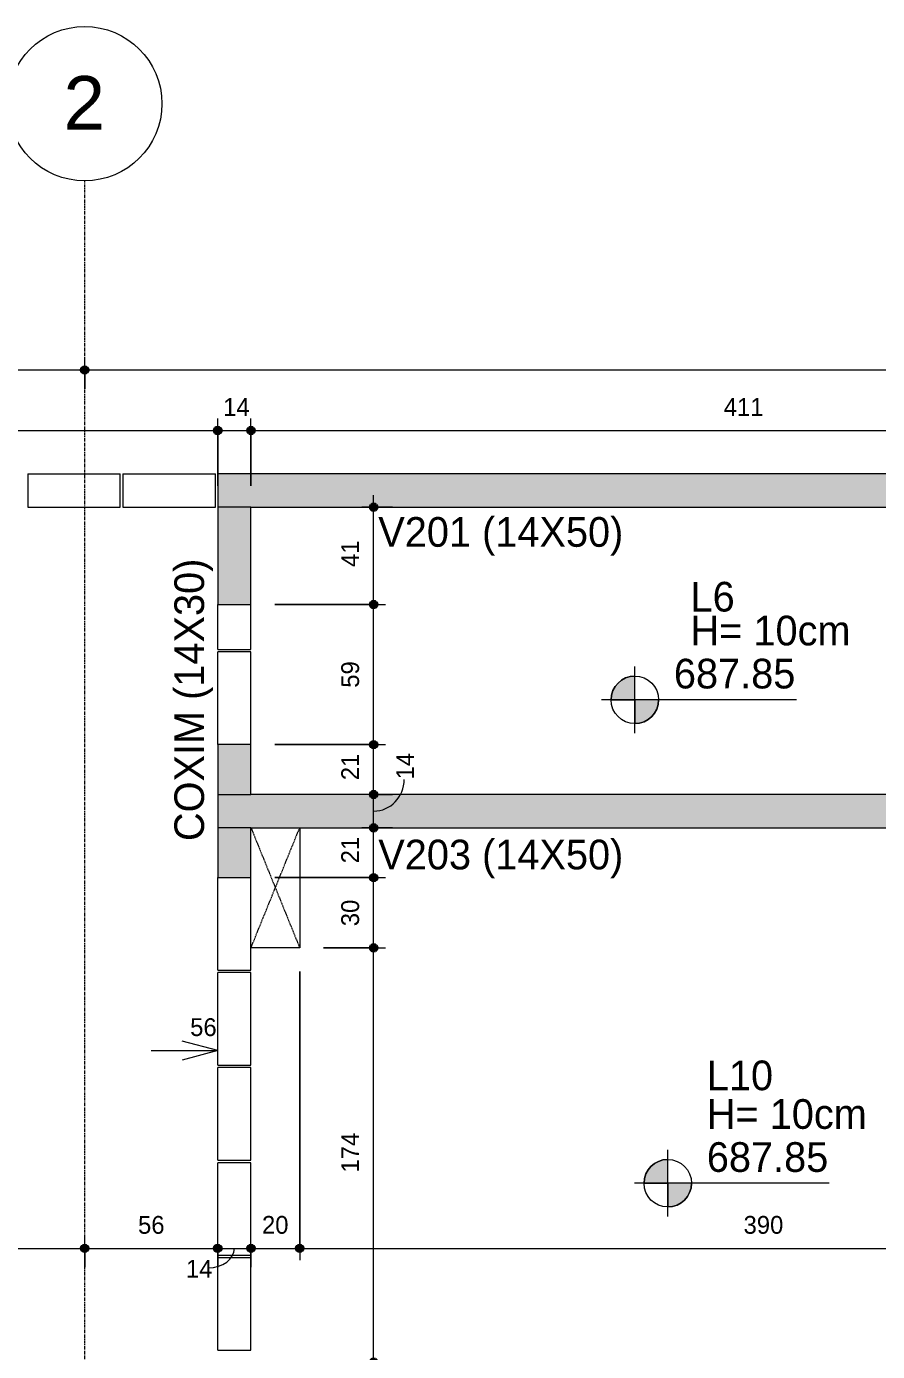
# Model space of a CAD drawing. Header units: centimetres. Extents: x 170 to 15941, y -2277 to 8860.
# Drawn here: x 7480 to 7838, y 435 to 993 of the extents above; entities that cross this region are included whole.
import ezdxf

# ---------------------------------------------------------------- set-up
doc = ezdxf.new("R2010")
doc.units = ezdxf.units.CM
doc.linetypes.add('Linha de eixo', pattern=[2.2225, 1.27, -0.3175, 0.3175, -0.3175])
doc.linetypes.add('Projeção', pattern=[0.396875, 0.238125, -0.15875])
for name, color, linetype, lineweight, true_color in [('A-ANNO-DIMS-1', 1, 'Continuous', 9, 0xff0000), ('A-DETL-GENF-1', 8, 'Continuous', 9, 0x808080), ('A-DETL-GENF-2', 9, 'Continuous', 9, 0xc0c0c0), ('A-DETL-GENF-3', 251, 'Continuous', 9, 0x515151)]:
    doc.layers.add(name, color=color, linetype=linetype, lineweight=lineweight, true_color=true_color)
for name, color, linetype, lineweight in [('A-ANNO-DIMS-50', 7, 'Continuous', 9), ('A-DETL-THIN', 7, 'Continuous', 9), ('A-FLOR-OVHD', 7, 'Projeção', 9), ('G-ANNO-TEXT', 7, 'Continuous', 9), ('S-BEAM', 7, 'Continuous', 9), ('S-BEAM-1', 7, 'Continuous', 13), ('S-GRID-1', 7, 'Linha de eixo', 9), ('S-GRID-IDEN', 7, 'Continuous', 9)]:
    doc.layers.add(name, color=color, linetype=linetype, lineweight=lineweight)
doc.styles.add('Arial', font='arial.ttf', dxfattribs={"height": 22.5})
doc.styles.add('Bahnschrift_2', font='', dxfattribs={"height": 12.5})
doc.styles.add('Bahnschrift_7', font='', dxfattribs={"height": 7.5})
doc.styles.get('Bahnschrift_2').set_extended_font_data('Bahnschrift')
doc.styles.get('Bahnschrift_7').set_extended_font_data('Bahnschrift')
doc.dimstyles.new('COTA_ACUMULADA_1', dxfattribs={"dimscale": 30.48, "dimtxt": 8.33133, "dimasz": 0.049213, "dimexe": 0, "dimexo": 0.0625, "dimgap": 0.131234, "dimtad": 0, "dimjust": 2, "dimdec": 0, "dimzin": 0, "dimdsep": 46, "dimtxsty": 'Bahnschrift_7', "dimblk1": 'NONE', "dimblk2": 'OPEN30', "dimsah": 1, "dimcen": 0.09, "dimse1": 1, "dimsd1": 1, "dimazin": 0, "dimtfac": 1, "dimtdec": 4, "dimtix": 1, "dimtmove": 2, "dimatfit": 3, "dimfxl": 0, "dimfxlon": 1, "dimtvp": 1, "dimtolj": 1, "dimtzin": 0, "dimarcsym": 2})
doc.dimstyles.new('COTA_LINEAR', dxfattribs={"dimscale": 30.48, "dimtxt": 8.33133, "dimasz": 0.393701, "dimexe": 0.164042, "dimexo": 0.328084, "dimgap": 0.131234, "dimtad": 1, "dimdec": 0, "dimzin": 0, "dimdsep": 46, "dimtxsty": 'Bahnschrift_7', "dimblk1": 'DOTSMALL', "dimblk2": 'DOTSMALL', "dimsah": 1, "dimcen": 0.09, "dimdle": 0.164042, "dimazin": 0, "dimtfac": 1, "dimtdec": 4, "dimtix": 1, "dimtmove": 0, "dimatfit": 3, "dimfxl": 1, "dimtvp": 1, "dimtolj": 1, "dimtzin": 0, "dimarcsym": 2})
doc.dimstyles.new('COTA_LINEAR_1', dxfattribs={"dimscale": 30.48, "dimtxt": 8.33133, "dimasz": 0.393701, "dimexe": 0.164042, "dimexo": 0.328084, "dimgap": 0.131234, "dimtad": 1, "dimdec": 0, "dimzin": 0, "dimdsep": 46, "dimtxsty": 'Bahnschrift_7', "dimblk1": 'DOTSMALL', "dimblk2": 'DOTSMALL', "dimsah": 1, "dimcen": 0.09, "dimdle": 0.164042, "dimazin": 0, "dimtfac": 1, "dimtdec": 4, "dimtix": 1, "dimtmove": 1, "dimatfit": 3, "dimfxl": 1, "dimtvp": 1, "dimtolj": 1, "dimtzin": 0, "dimarcsym": 2})

# ---------------------------------------------------------------- blocks, each defined once
blk = doc.blocks.new('LEONE - BLOCO CANALETA 14X39X2 - LEONE - BLOCO CANALETA 14X39X19-V1-FORMA DA COBERTURA')
at = {"layer": 'S-BEAM-1'}
for p, q in [((-19.5, 7), (19.5, 7)), ((-19.5, 7), (-19.5, -7)), ((-19.5, -7), (19.5, -7))]:
    blk.add_line(p, q, dxfattribs=at)
blk = doc.blocks.new('LEONE - BLOCO CANALETA 14X39X2 - LEONE - BLOCO CANALETA 14X39X19-2679375-FORMA DA COBERTURA')
at = {"layer": 'S-BEAM-1'}
for p, q in [((-19.5, 7), (19.5, 7)), ((-19.5, 7), (-19.5, -7)), ((19.5, -7), (19.5, 7)), ((-19.5, -7), (19.5, -7))]:
    blk.add_line(p, q, dxfattribs=at)
blk = doc.blocks.new('LEONE - BLOCO CANALETA 14X39X2 - LEONE - BLOCO CANALETA 14X39X19-V10-FORMA DA COBERTURA')
at = {"layer": 'S-BEAM-1'}
for p, q in [((-19.5, 7), (-0.5, 7)), ((-19.5, 7), (-19.5, -7)), ((-19.5, -7), (-0.5, -7))]:
    blk.add_line(p, q, dxfattribs=at)
blk = doc.blocks.new('LEONE - BLOCO CANALETA 14X39X2 - LEONE - BLOCO CANALETA 14X39X19-V3-FORMA DA COBERTURA')
at = {"layer": 'S-BEAM-1'}
for p, q in [((-19.5, 7), (19.5, 7)), ((19.5, -7), (19.5, 7)), ((-19.5, -7), (19.5, -7))]:
    blk.add_line(p, q, dxfattribs=at)
blk = doc.blocks.new('Eixo - M_Cabeça da grade - Círculo-45800-FORMA DA COBERTURA')
at = {"layer": 'S-GRID-IDEN'}
blk.add_circle((0, 0), 0.65, dxfattribs=at)
blk = doc.blocks.new('DIMBLOCK10-FORMA DA COBERTURA')
at = {"layer": 'A-ANNO-DIMS-50', "lineweight": 35, "true_color": 0xff0000}
h = blk.add_hatch(color=1, dxfattribs=at)
edge = h.paths.add_edge_path()
edge.add_arc((7249.52, 822.48), 1.5, 0, 360)
h = blk.add_hatch(color=1, dxfattribs=at)
edge = h.paths.add_edge_path()
edge.add_arc((7560.52, 822.48), 1.5, 0, 360)
at = {"layer": 'A-ANNO-DIMS-50', "color": 1, "true_color": 0xff0000}
for p, q in [((7249.52, 799.24), (7249.52, 827.48)), ((7560.52, 799.24), (7560.52, 827.48)), ((7249.52, 822.48), (7560.52, 822.48)), ((7249.52, 822.48), (7249.52, 799.24)), ((7560.52, 822.48), (7560.52, 799.24))]:
    blk.add_line(p, q, dxfattribs=at)
at = {"layer": 'A-ANNO-DIMS-50', "color": 1, "lineweight": 35, "true_color": 0xff0000}
for centre in [(7249.52, 822.48), (7560.52, 822.48)]:
    blk.add_circle(centre, 1.5, dxfattribs=at)
at = {"layer": 'A-ANNO-DIMS-50', "color": 0, "insert": (7398.71, 836.13), "char_height": 7.5, "width": 15.1479, "attachment_point": 1, "line_spacing_factor": 1.009858, "style": 'Bahnschrift_7'}
blk.add_mtext('311', dxfattribs=at)
blk = doc.blocks.new('_DotSmall')
at = {"color": 0, "linetype": 'ByBlock', "const_width": 0.5}
blk.add_lwpolyline([(-0.0625, 0, 1), (0.0625, 0, 1)], format="xyb", close=True, dxfattribs=at)
blk = doc.blocks.new('DIMBLOCK11-FORMA DA COBERTURA')
at = {"layer": 'A-ANNO-DIMS-50', "lineweight": 35, "true_color": 0xff0000}
h = blk.add_hatch(color=1, dxfattribs=at)
edge = h.paths.add_edge_path()
edge.add_arc((7560.52, 822.48), 1.5, 0, 360)
h = blk.add_hatch(color=1, dxfattribs=at)
edge = h.paths.add_edge_path()
edge.add_arc((7574.52, 822.48), 1.5, 0, 360)
at = {"layer": 'A-ANNO-DIMS-50', "color": 1, "true_color": 0xff0000}
for p, q in [((7560.52, 799.24), (7560.52, 827.48)), ((7574.52, 799.24), (7574.52, 827.48)), ((7560.52, 822.48), (7574.52, 822.48)), ((7560.52, 822.48), (7560.52, 799.24)), ((7574.52, 822.48), (7574.52, 799.24))]:
    blk.add_line(p, q, dxfattribs=at)
at = {"layer": 'A-ANNO-DIMS-50', "color": 1, "lineweight": 35, "true_color": 0xff0000}
for centre in [(7560.52, 822.48), (7574.52, 822.48)]:
    blk.add_circle(centre, 1.5, dxfattribs=at)
at = {"layer": 'A-ANNO-DIMS-50', "color": 0, "insert": (7562.79, 836.13), "char_height": 7.5, "width": 11.3609, "attachment_point": 1, "line_spacing_factor": 1.009858, "style": 'Bahnschrift_7'}
blk.add_mtext('14', dxfattribs=at)
blk = doc.blocks.new('DIMBLOCK12-FORMA DA COBERTURA')
at = {"layer": 'A-ANNO-DIMS-50', "lineweight": 35, "true_color": 0xff0000}
h = blk.add_hatch(color=1, dxfattribs=at)
edge = h.paths.add_edge_path()
edge.add_arc((7574.52, 822.48), 1.5, 0, 360)
h = blk.add_hatch(color=1, dxfattribs=at)
edge = h.paths.add_edge_path()
edge.add_arc((7985.52, 822.48), 1.5, 0, 360)
at = {"layer": 'A-ANNO-DIMS-50', "color": 1, "true_color": 0xff0000}
for p, q in [((7574.52, 799.24), (7574.52, 827.48)), ((7985.52, 799.24), (7985.52, 827.48)), ((7574.52, 822.48), (7985.52, 822.48)), ((7574.52, 822.48), (7574.52, 799.24)), ((7985.52, 822.48), (7985.52, 799.24))]:
    blk.add_line(p, q, dxfattribs=at)
at = {"layer": 'A-ANNO-DIMS-50', "color": 1, "lineweight": 35, "true_color": 0xff0000}
for centre in [(7574.52, 822.48), (7985.52, 822.48)]:
    blk.add_circle(centre, 1.5, dxfattribs=at)
at = {"layer": 'A-ANNO-DIMS-50', "color": 0, "insert": (7773.52, 836.13), "char_height": 7.5, "width": 15.6023, "attachment_point": 1, "line_spacing_factor": 1.009858, "style": 'Bahnschrift_7'}
blk.add_mtext('411', dxfattribs=at)
blk = doc.blocks.new('DIMBLOCK17-FORMA DA COBERTURA')
at = {"layer": 'A-ANNO-DIMS-50', "lineweight": 35, "true_color": 0xff0000}
h = blk.add_hatch(color=1, dxfattribs=at)
edge = h.paths.add_edge_path()
edge.add_arc((6625.52, 847.97), 1.5, 0, 360)
h = blk.add_hatch(color=1, dxfattribs=at)
edge = h.paths.add_edge_path()
edge.add_arc((7504.52, 847.97), 1.5, 0, 360)
at = {"layer": 'A-ANNO-DIMS-50', "color": 1, "true_color": 0xff0000}
for p, q in [((6625.52, 840.09), (6625.52, 852.97)), ((6625.52, 847.97), (7504.52, 847.97)), ((6625.52, 847.97), (6625.52, 840.09)), ((7504.52, 840.09), (7504.52, 852.97)), ((7504.52, 847.97), (7504.52, 840.09))]:
    blk.add_line(p, q, dxfattribs=at)
at = {"layer": 'A-ANNO-DIMS-50', "color": 1, "lineweight": 35, "true_color": 0xff0000}
for centre in [(6625.52, 847.97), (7504.52, 847.97)]:
    blk.add_circle(centre, 1.5, dxfattribs=at)
at = {"layer": 'A-ANNO-DIMS-50', "color": 0, "insert": (7056.69, 861.61), "char_height": 7.5, "width": 19.9952, "attachment_point": 1, "line_spacing_factor": 1.009858, "style": 'Bahnschrift_7'}
blk.add_mtext('879', dxfattribs=at)
blk = doc.blocks.new('DIMBLOCK18-FORMA DA COBERTURA')
at = {"layer": 'A-ANNO-DIMS-50', "lineweight": 35, "true_color": 0xff0000}
h = blk.add_hatch(color=1, dxfattribs=at)
edge = h.paths.add_edge_path()
edge.add_arc((7504.52, 847.97), 1.5, 0, 360)
h = blk.add_hatch(color=1, dxfattribs=at)
edge = h.paths.add_edge_path()
edge.add_arc((8329.52, 847.97), 1.5, 0, 360)
at = {"layer": 'A-ANNO-DIMS-50', "color": 1, "true_color": 0xff0000}
for p, q in [((7504.52, 840.09), (7504.52, 852.97)), ((7504.52, 847.97), (8334.52, 847.97)), ((7504.52, 847.97), (7504.52, 840.09)), ((8329.52, 814.24), (8329.52, 852.97)), ((8329.52, 847.97), (8329.52, 814.24))]:
    blk.add_line(p, q, dxfattribs=at)
at = {"layer": 'A-ANNO-DIMS-50', "color": 1, "lineweight": 35, "true_color": 0xff0000}
for centre in [(7504.52, 847.97), (8329.52, 847.97)]:
    blk.add_circle(centre, 1.5, dxfattribs=at)
at = {"layer": 'A-ANNO-DIMS-50', "color": 0, "insert": (7908.5, 861.61), "char_height": 7.5, "width": 20.4496, "attachment_point": 1, "line_spacing_factor": 1.009858, "style": 'Bahnschrift_7'}
blk.add_mtext('825', dxfattribs=at)
blk = doc.blocks.new('DIMBLOCK86-FORMA DA COBERTURA')
at = {"layer": 'A-ANNO-DIMS-50', "lineweight": 35, "true_color": 0xff0000}
h = blk.add_hatch(color=1, dxfattribs=at)
edge = h.paths.add_edge_path()
edge.add_arc((7249.52, 478.16), 1.5, 0, 360)
h = blk.add_hatch(color=1, dxfattribs=at)
edge = h.paths.add_edge_path()
edge.add_arc((7504.52, 478.16), 1.5, 0, 360)
at = {"layer": 'A-ANNO-DIMS-50', "color": 1, "true_color": 0xff0000}
for p, q in [((7249.52, 470.28), (7249.52, 483.16)), ((7504.52, 470.28), (7504.52, 483.16)), ((7249.52, 478.16), (7504.52, 478.16)), ((7249.52, 478.16), (7249.52, 470.28)), ((7504.52, 478.16), (7504.52, 470.28))]:
    blk.add_line(p, q, dxfattribs=at)
at = {"layer": 'A-ANNO-DIMS-50', "color": 1, "lineweight": 35, "true_color": 0xff0000}
for centre in [(7249.52, 478.16), (7504.52, 478.16)]:
    blk.add_circle(centre, 1.5, dxfattribs=at)
at = {"layer": 'A-ANNO-DIMS-50', "color": 0, "insert": (7368.63, 491.81), "char_height": 7.5, "width": 20.1467, "attachment_point": 1, "line_spacing_factor": 1.009858, "style": 'Bahnschrift_7'}
blk.add_mtext('255', dxfattribs=at)
blk = doc.blocks.new('DIMBLOCK87-FORMA DA COBERTURA')
at = {"layer": 'A-ANNO-DIMS-50', "lineweight": 35, "true_color": 0xff0000}
h = blk.add_hatch(color=1, dxfattribs=at)
edge = h.paths.add_edge_path()
edge.add_arc((7504.52, 478.16), 1.5, 0, 360)
h = blk.add_hatch(color=1, dxfattribs=at)
edge = h.paths.add_edge_path()
edge.add_arc((7560.52, 478.16), 1.5, 0, 360)
at = {"layer": 'A-ANNO-DIMS-50', "color": 1, "true_color": 0xff0000}
for p, q in [((7504.52, 470.28), (7504.52, 483.16)), ((7560.52, 470.28), (7560.52, 483.16)), ((7504.52, 478.16), (7560.52, 478.16)), ((7504.52, 478.16), (7504.52, 470.28)), ((7560.52, 478.16), (7560.52, 470.28))]:
    blk.add_line(p, q, dxfattribs=at)
at = {"layer": 'A-ANNO-DIMS-50', "color": 1, "lineweight": 35, "true_color": 0xff0000}
for centre in [(7504.52, 478.16), (7560.52, 478.16)]:
    blk.add_circle(centre, 1.5, dxfattribs=at)
at = {"layer": 'A-ANNO-DIMS-50', "color": 0, "insert": (7526.97, 491.81), "char_height": 7.5, "width": 13.3301, "attachment_point": 1, "line_spacing_factor": 1.009858, "style": 'Bahnschrift_7'}
blk.add_mtext('56', dxfattribs=at)
blk = doc.blocks.new('DIMBLOCK88-FORMA DA COBERTURA')
at = {"layer": 'A-ANNO-DIMS-50', "lineweight": 35, "true_color": 0xff0000}
h = blk.add_hatch(color=1, dxfattribs=at)
edge = h.paths.add_edge_path()
edge.add_arc((7560.52, 478.16), 1.5, 0, 360)
h = blk.add_hatch(color=1, dxfattribs=at)
edge = h.paths.add_edge_path()
edge.add_arc((7574.52, 478.16), 1.5, 0, 360)
at = {"layer": 'A-ANNO-DIMS-50', "color": 1, "true_color": 0xff0000}
for p, q in [((7560.52, 470.28), (7560.52, 483.16)), ((7574.52, 470.28), (7574.52, 483.16)), ((7560.52, 478.16), (7574.52, 478.16)), ((7560.52, 478.16), (7560.52, 470.28)), ((7574.52, 478.16), (7574.52, 470.28))]:
    blk.add_line(p, q, dxfattribs=at)
at = {"layer": 'A-ANNO-DIMS-50', "color": 1, "lineweight": 35, "true_color": 0xff0000}
for centre in [(7560.52, 478.16), (7574.52, 478.16)]:
    blk.add_circle(centre, 1.5, dxfattribs=at)
at = {"layer": 'A-ANNO-DIMS-50', "color": 1, "true_color": 0xff0000}
blk.add_ellipse((7556.61, 478.16), major_axis=(10.91, 0), ratio=0.74847, start_param=4.712389, end_param=6.283185, dxfattribs=at)
at = {"layer": 'A-ANNO-DIMS-50', "color": 0, "insert": (7547.14, 473.33), "char_height": 7.5, "width": 11.3609, "attachment_point": 1, "line_spacing_factor": 1.009858, "style": 'Bahnschrift_7'}
blk.add_mtext('14', dxfattribs=at)
blk = doc.blocks.new('DIMBLOCK89-FORMA DA COBERTURA')
at = {"layer": 'A-ANNO-DIMS-50', "lineweight": 35, "true_color": 0xff0000}
h = blk.add_hatch(color=1, dxfattribs=at)
edge = h.paths.add_edge_path()
edge.add_arc((7574.52, 478.16), 1.5, 0, 360)
h = blk.add_hatch(color=1, dxfattribs=at)
edge = h.paths.add_edge_path()
edge.add_arc((7595.02, 478.16), 1.5, 0, 360)
at = {"layer": 'A-ANNO-DIMS-50', "color": 1, "true_color": 0xff0000}
for p, q in [((7595.02, 594.71), (7595.02, 473.16)), ((7595.02, 478.16), (7595.02, 594.71)), ((7574.52, 470.28), (7574.52, 483.16)), ((7574.52, 478.16), (7595.02, 478.16)), ((7574.52, 478.16), (7574.52, 470.28))]:
    blk.add_line(p, q, dxfattribs=at)
at = {"layer": 'A-ANNO-DIMS-50', "color": 1, "lineweight": 35, "true_color": 0xff0000}
for centre in [(7574.52, 478.16), (7595.02, 478.16)]:
    blk.add_circle(centre, 1.5, dxfattribs=at)
at = {"layer": 'A-ANNO-DIMS-50', "color": 0, "insert": (7579.15, 491.81), "char_height": 7.5, "width": 13.4816, "attachment_point": 1, "line_spacing_factor": 1.009858, "style": 'Bahnschrift_7'}
blk.add_mtext('20', dxfattribs=at)
blk = doc.blocks.new('DIMBLOCK90-FORMA DA COBERTURA')
at = {"layer": 'A-ANNO-DIMS-50', "lineweight": 35, "true_color": 0xff0000}
h = blk.add_hatch(color=1, dxfattribs=at)
edge = h.paths.add_edge_path()
edge.add_arc((7595.02, 478.16), 1.5, 0, 360)
h = blk.add_hatch(color=1, dxfattribs=at)
edge = h.paths.add_edge_path()
edge.add_arc((7985.52, 478.16), 1.5, 0, 360)
at = {"layer": 'A-ANNO-DIMS-50', "color": 1, "true_color": 0xff0000}
for p, q in [((7595.02, 594.71), (7595.02, 473.16)), ((7595.02, 478.16), (7595.02, 594.71)), ((7985.52, 485.24), (7985.52, 473.16)), ((7985.52, 478.16), (7985.52, 485.24)), ((7595.02, 478.16), (7985.52, 478.16))]:
    blk.add_line(p, q, dxfattribs=at)
at = {"layer": 'A-ANNO-DIMS-50', "color": 1, "lineweight": 35, "true_color": 0xff0000}
for centre in [(7595.02, 478.16), (7985.52, 478.16)]:
    blk.add_circle(centre, 1.5, dxfattribs=at)
at = {"layer": 'A-ANNO-DIMS-50', "color": 0, "insert": (7781.88, 491.81), "char_height": 7.5, "width": 20.1467, "attachment_point": 1, "line_spacing_factor": 1.009858, "style": 'Bahnschrift_7'}
blk.add_mtext('390', dxfattribs=at)
blk = doc.blocks.new('DIMBLOCK258-FORMA DA COBERTURA')
at = {"layer": 'A-ANNO-DIMS-50', "lineweight": 35, "true_color": 0xff0000}
h = blk.add_hatch(color=1, dxfattribs=at)
edge = h.paths.add_edge_path()
edge.add_arc((7626.16, 604.71), 1.5, 0, 360)
h = blk.add_hatch(color=1, dxfattribs=at)
edge = h.paths.add_edge_path()
edge.add_arc((7626.16, 430.24), 1.5, 0, 360)
at = {"layer": 'A-ANNO-DIMS-50', "color": 1, "true_color": 0xff0000}
for p, q in [((7605.02, 604.71), (7631.16, 604.71)), ((7626.16, 604.71), (7605.02, 604.71)), ((7626.16, 430.24), (7626.16, 604.71)), ((7634.04, 430.24), (7621.16, 430.24)), ((7626.16, 430.24), (7634.04, 430.24))]:
    blk.add_line(p, q, dxfattribs=at)
at = {"layer": 'A-ANNO-DIMS-50', "color": 1, "lineweight": 35, "true_color": 0xff0000}
for centre in [(7626.16, 604.71), (7626.16, 430.24)]:
    blk.add_circle(centre, 1.5, dxfattribs=at)
at = {"layer": 'A-ANNO-DIMS-50', "color": 0, "insert": (7612.51, 510.09), "char_height": 7.5, "width": 17.723, "attachment_point": 1, "rotation": 90, "line_spacing_factor": 1.009858, "style": 'Bahnschrift_7'}
blk.add_mtext('174', dxfattribs=at)
blk = doc.blocks.new('DIMBLOCK259-FORMA DA COBERTURA')
at = {"layer": 'A-ANNO-DIMS-50', "lineweight": 35, "true_color": 0xff0000}
h = blk.add_hatch(color=1, dxfattribs=at)
edge = h.paths.add_edge_path()
edge.add_arc((7626.16, 634.24), 1.5, 0, 360)
h = blk.add_hatch(color=1, dxfattribs=at)
edge = h.paths.add_edge_path()
edge.add_arc((7626.16, 604.71), 1.5, 0, 360)
at = {"layer": 'A-ANNO-DIMS-50', "color": 1, "true_color": 0xff0000}
for p, q in [((7584.52, 634.24), (7631.16, 634.24)), ((7626.16, 634.24), (7584.52, 634.24)), ((7626.16, 604.71), (7626.16, 634.24)), ((7605.02, 604.71), (7631.16, 604.71)), ((7626.16, 604.71), (7605.02, 604.71))]:
    blk.add_line(p, q, dxfattribs=at)
at = {"layer": 'A-ANNO-DIMS-50', "color": 1, "lineweight": 35, "true_color": 0xff0000}
for centre in [(7626.16, 634.24), (7626.16, 604.71)]:
    blk.add_circle(centre, 1.5, dxfattribs=at)
at = {"layer": 'A-ANNO-DIMS-50', "color": 0, "insert": (7612.51, 613.8), "char_height": 7.5, "width": 13.6331, "attachment_point": 1, "rotation": 90, "line_spacing_factor": 1.009858, "style": 'Bahnschrift_7'}
blk.add_mtext('30', dxfattribs=at)
blk = doc.blocks.new('DIMBLOCK260-FORMA DA COBERTURA')
at = {"layer": 'A-ANNO-DIMS-50', "lineweight": 35, "true_color": 0xff0000}
h = blk.add_hatch(color=1, dxfattribs=at)
edge = h.paths.add_edge_path()
edge.add_arc((7626.16, 655.24), 1.5, 0, 360)
h = blk.add_hatch(color=1, dxfattribs=at)
edge = h.paths.add_edge_path()
edge.add_arc((7626.16, 634.24), 1.5, 0, 360)
at = {"layer": 'A-ANNO-DIMS-50', "color": 1, "true_color": 0xff0000}
for p, q in [((7634.04, 655.24), (7621.16, 655.24)), ((7626.16, 634.24), (7626.16, 655.24)), ((7626.16, 655.24), (7634.04, 655.24)), ((7584.52, 634.24), (7631.16, 634.24)), ((7626.16, 634.24), (7584.52, 634.24))]:
    blk.add_line(p, q, dxfattribs=at)
at = {"layer": 'A-ANNO-DIMS-50', "color": 1, "lineweight": 35, "true_color": 0xff0000}
for centre in [(7626.16, 655.24), (7626.16, 634.24)]:
    blk.add_circle(centre, 1.5, dxfattribs=at)
at = {"layer": 'A-ANNO-DIMS-50', "color": 0, "insert": (7612.51, 640.26), "char_height": 7.5, "width": 10.755, "attachment_point": 1, "rotation": 90, "line_spacing_factor": 1.009858, "style": 'Bahnschrift_7'}
blk.add_mtext('21', dxfattribs=at)
blk = doc.blocks.new('DIMBLOCK261-FORMA DA COBERTURA')
at = {"layer": 'A-ANNO-DIMS-50', "lineweight": 35, "true_color": 0xff0000}
h = blk.add_hatch(color=1, dxfattribs=at)
edge = h.paths.add_edge_path()
edge.add_arc((7626.16, 669.24), 1.5, 0, 360)
h = blk.add_hatch(color=1, dxfattribs=at)
edge = h.paths.add_edge_path()
edge.add_arc((7626.16, 655.24), 1.5, 0, 360)
at = {"layer": 'A-ANNO-DIMS-50', "color": 1, "true_color": 0xff0000}
for p, q in [((7634.04, 669.24), (7621.16, 669.24)), ((7626.16, 655.24), (7626.16, 669.24)), ((7626.16, 669.24), (7634.04, 669.24)), ((7634.04, 655.24), (7621.16, 655.24)), ((7626.16, 655.24), (7634.04, 655.24))]:
    blk.add_line(p, q, dxfattribs=at)
at = {"layer": 'A-ANNO-DIMS-50', "color": 1, "lineweight": 35, "true_color": 0xff0000}
for centre in [(7626.16, 669.24), (7626.16, 655.24)]:
    blk.add_circle(centre, 1.5, dxfattribs=at)
at = {"layer": 'A-ANNO-DIMS-50', "color": 1, "true_color": 0xff0000}
blk.add_ellipse((7626.16, 675.61), major_axis=(0, 13.36), ratio=0.962032, start_param=3.141593, end_param=4.712389, dxfattribs=at)
at = {"layer": 'A-ANNO-DIMS-50', "color": 0, "insert": (7635.68, 675.61), "char_height": 7.5, "width": 11.3609, "attachment_point": 1, "rotation": 90, "line_spacing_factor": 1.009858, "style": 'Bahnschrift_7'}
blk.add_mtext('14', dxfattribs=at)
blk = doc.blocks.new('DIMBLOCK262-FORMA DA COBERTURA')
at = {"layer": 'A-ANNO-DIMS-50', "lineweight": 35, "true_color": 0xff0000}
h = blk.add_hatch(color=1, dxfattribs=at)
edge = h.paths.add_edge_path()
edge.add_arc((7626.16, 690.24), 1.5, 0, 360)
h = blk.add_hatch(color=1, dxfattribs=at)
edge = h.paths.add_edge_path()
edge.add_arc((7626.16, 669.24), 1.5, 0, 360)
at = {"layer": 'A-ANNO-DIMS-50', "color": 1, "true_color": 0xff0000}
for p, q in [((7584.52, 690.24), (7631.16, 690.24)), ((7626.16, 690.24), (7584.52, 690.24)), ((7626.16, 669.24), (7626.16, 690.24)), ((7634.04, 669.24), (7621.16, 669.24)), ((7626.16, 669.24), (7634.04, 669.24))]:
    blk.add_line(p, q, dxfattribs=at)
at = {"layer": 'A-ANNO-DIMS-50', "color": 1, "lineweight": 35, "true_color": 0xff0000}
for centre in [(7626.16, 690.24), (7626.16, 669.24)]:
    blk.add_circle(centre, 1.5, dxfattribs=at)
at = {"layer": 'A-ANNO-DIMS-50', "color": 0, "insert": (7612.51, 675.26), "char_height": 7.5, "width": 10.755, "attachment_point": 1, "rotation": 90, "line_spacing_factor": 1.009858, "style": 'Bahnschrift_7'}
blk.add_mtext('21', dxfattribs=at)
blk = doc.blocks.new('DIMBLOCK263-FORMA DA COBERTURA')
at = {"layer": 'A-ANNO-DIMS-50', "lineweight": 35, "true_color": 0xff0000}
h = blk.add_hatch(color=1, dxfattribs=at)
edge = h.paths.add_edge_path()
edge.add_arc((7626.16, 749.24), 1.5, 0, 360)
h = blk.add_hatch(color=1, dxfattribs=at)
edge = h.paths.add_edge_path()
edge.add_arc((7626.16, 690.24), 1.5, 0, 360)
at = {"layer": 'A-ANNO-DIMS-50', "color": 1, "true_color": 0xff0000}
for p, q in [((7584.52, 749.24), (7631.16, 749.24)), ((7626.16, 749.24), (7584.52, 749.24)), ((7626.16, 690.24), (7626.16, 749.24)), ((7584.52, 690.24), (7631.16, 690.24)), ((7626.16, 690.24), (7584.52, 690.24))]:
    blk.add_line(p, q, dxfattribs=at)
at = {"layer": 'A-ANNO-DIMS-50', "color": 1, "lineweight": 35, "true_color": 0xff0000}
for centre in [(7626.16, 749.24), (7626.16, 690.24)]:
    blk.add_circle(centre, 1.5, dxfattribs=at)
at = {"layer": 'A-ANNO-DIMS-50', "color": 0, "insert": (7612.51, 714.19), "char_height": 7.5, "width": 13.3301, "attachment_point": 1, "rotation": 90, "line_spacing_factor": 1.009858, "style": 'Bahnschrift_7'}
blk.add_mtext('59', dxfattribs=at)
blk = doc.blocks.new('DIMBLOCK264-FORMA DA COBERTURA')
at = {"layer": 'A-ANNO-DIMS-50', "lineweight": 35, "true_color": 0xff0000}
h = blk.add_hatch(color=1, dxfattribs=at)
edge = h.paths.add_edge_path()
edge.add_arc((7626.16, 790.24), 1.5, 0, 360)
h = blk.add_hatch(color=1, dxfattribs=at)
edge = h.paths.add_edge_path()
edge.add_arc((7626.16, 749.24), 1.5, 0, 360)
at = {"layer": 'A-ANNO-DIMS-50', "color": 1, "true_color": 0xff0000}
for p, q in [((7626.16, 749.24), (7626.16, 795.24)), ((7634.04, 790.24), (7621.16, 790.24)), ((7626.16, 790.24), (7634.04, 790.24)), ((7584.52, 749.24), (7631.16, 749.24)), ((7626.16, 749.24), (7584.52, 749.24))]:
    blk.add_line(p, q, dxfattribs=at)
at = {"layer": 'A-ANNO-DIMS-50', "color": 1, "lineweight": 35, "true_color": 0xff0000}
for centre in [(7626.16, 790.24), (7626.16, 749.24)]:
    blk.add_circle(centre, 1.5, dxfattribs=at)
at = {"layer": 'A-ANNO-DIMS-50', "color": 0, "insert": (7612.51, 765.01), "char_height": 7.5, "width": 11.3609, "attachment_point": 1, "rotation": 90, "line_spacing_factor": 1.009858, "style": 'Bahnschrift_7'}
blk.add_mtext('41', dxfattribs=at)
blk = doc.blocks.new('DIMBLOCK312-FORMA DA COBERTURA')
at = {"layer": 'A-ANNO-DIMS-50', "color": 1, "true_color": 0xff0000}
for p, q in [((7560.52, 561.4), (7545.52, 565.42)), ((7532.52, 561.4), (7560.52, 561.4)), ((7560.52, 561.4), (7545.52, 557.38)), ((7560.52, 561.4), (7560.52, 561.4)), ((7560.52, 561.4), (7560.52, 561.4))]:
    blk.add_line(p, q, dxfattribs=at)
at = {"layer": 'A-ANNO-DIMS-50', "color": 0, "insert": (7548.91, 575.05), "char_height": 7.5, "width": 13.3301, "attachment_point": 1, "line_spacing_factor": 1.009858, "style": 'Bahnschrift_7'}
blk.add_mtext('56', dxfattribs=at)
blk = doc.blocks.new('_None')
blk = doc.blocks.new('_Open30')
at = {"color": 0, "linetype": 'ByBlock', "lineweight": -2}
for p, q in [((-1, 0.27), (0, 0)), ((0, 0), (-1, -0.27)), ((0, 0), (-1, 0))]:
    blk.add_line(p, q, dxfattribs=at)
blk = doc.blocks.new('DIMBLOCK313-FORMA DA COBERTURA')
at = {"layer": 'A-ANNO-DIMS-50', "color": 1, "true_color": 0xff0000}
for p, q in [((7985.52, 561.4), (7970.52, 565.42)), ((7935.52, 561.4), (7985.52, 561.4)), ((7985.52, 561.4), (7970.52, 557.38)), ((7985.52, 561.4), (7985.52, 561.4)), ((7985.52, 561.4), (7985.52, 561.4))]:
    blk.add_line(p, q, dxfattribs=at)
at = {"layer": 'A-ANNO-DIMS-50', "color": 0, "insert": (7969.62, 575.05), "char_height": 7.5, "width": 18.4804, "attachment_point": 1, "line_spacing_factor": 1.009858, "style": 'Bahnschrift_7'}
blk.add_mtext('481', dxfattribs=at)
blk = doc.blocks.new('DIMBLOCK314-FORMA DA COBERTURA')
at = {"layer": 'A-ANNO-DIMS-50', "color": 1, "true_color": 0xff0000}
for p, q in [((8315.52, 561.4), (8300.52, 565.42)), ((8265.52, 561.4), (8315.52, 561.4)), ((8315.52, 561.4), (8300.52, 557.38)), ((8315.52, 561.4), (8315.52, 561.4)), ((8315.52, 561.4), (8315.52, 561.4))]:
    blk.add_line(p, q, dxfattribs=at)
at = {"layer": 'A-ANNO-DIMS-50', "color": 0, "insert": (8302.02, 575.05), "char_height": 7.5, "width": 15.6023, "attachment_point": 1, "line_spacing_factor": 1.009858, "style": 'Bahnschrift_7'}
blk.add_mtext('811', dxfattribs=at)
blk = doc.blocks.new('DIMBLOCK316-FORMA DA COBERTURA')
at = {"layer": 'A-ANNO-DIMS-50', "color": 1, "true_color": 0xff0000}
for p, q in [((7249.52, 719.32), (7264.52, 723.34)), ((7249.52, 719.32), (7264.52, 715.3)), ((7299.52, 719.32), (7249.52, 719.32)), ((7249.52, 719.32), (7249.52, 719.32)), ((7249.52, 719.32), (7249.52, 719.32))]:
    blk.add_line(p, q, dxfattribs=at)
at = {"layer": 'A-ANNO-DIMS-50', "color": 0, "insert": (7250.02, 732.96), "char_height": 7.5, "width": 20.1467, "attachment_point": 1, "line_spacing_factor": 1.009858, "style": 'Bahnschrift_7'}
blk.add_mtext('255', dxfattribs=at)

msp = doc.modelspace()

# ---------------------------------------------------------------- hatches: boundary and pattern name
at = {"layer": 'A-DETL-GENF-1'}
h = msp.add_hatch(color=256, dxfattribs=at)
h.paths.add_polyline_path([(7806.91, -509.76), (7999.52, -509.76), (7999.52, -495.76), (7560.52, -495.76), (7560.52, -509.76), (7574.52, -509.76)])
h.paths.add_polyline_path([(6130.52, -509.76), (6984.52, -509.76), (6984.52, -495.76), (6130.52, -495.76)])
h.paths.add_polyline_path([(6970.52, -374.76), (6984.52, -374.76), (6984.52, -360.76), (6130.52, -360.76), (6130.52, -374.76), (6569.52, -374.76)])
h.paths.add_polyline_path([(7806.91, -374.76), (7999.52, -374.76), (7999.52, -360.76), (7560.52, -360.76), (7560.52, -374.76), (7574.52, -374.76)])
h.paths.add_polyline_path([(7574.52, -295.76), (7574.52, -281.76), (7225.52, -281.76), (7225.52, -295.76), (7560.52, -295.76)])
h.paths.add_polyline_path([(7574.52, 25.24), (7574.52, 39.24), (7365.52, 39.24), (7365.52, 25.24), (7370.52, 25.24)])
h.paths.add_polyline_path([(7560.52, 655.24), (7999.52, 655.24), (7999.52, 669.24), (7560.52, 669.24)])
h.paths.add_polyline_path([(6144.52, 655.24), (6994.52, 655.24), (6994.52, 669.24), (6130.52, 669.24), (6130.52, 655.24)])
h.paths.add_polyline_path([(7985.52, 790.24), (7999.52, 790.24), (7999.52, 804.24), (7560.52, 804.24), (7560.52, 790.24), (7806.91, 790.24)])
h.paths.add_polyline_path([(6130.52, 790.24), (6994.52, 790.24), (6994.52, 804.24), (6130.52, 804.24)])
at = {"layer": 'A-DETL-GENF-2'}
h = msp.add_hatch(color=256, dxfattribs=at)
h.paths.add_polyline_path([(7560.52, -520.76), (7574.52, -520.76), (7574.52, -509.76), (7560.52, -509.76)])
h.paths.add_polyline_path([(6984.52, -495.76), (6984.52, -454.76), (6970.52, -454.76), (6970.52, -495.76)])
h.paths.add_polyline_path([(6144.52, -495.76), (6144.52, -454.76), (6130.52, -454.76), (6130.52, -495.76)])
h.paths.add_polyline_path([(7574.52, -495.76), (7574.52, -374.76), (7560.52, -374.76), (7560.52, -495.76)])
h.paths.add_polyline_path([(7999.52, -495.76), (7999.52, -454.76), (7985.52, -454.76), (7985.52, -495.76)])
h.paths.add_polyline_path([(6984.52, -395.76), (6984.52, -374.76), (6970.52, -374.76), (6970.52, -395.76)])
h.paths.add_polyline_path([(6130.52, -395.76), (6144.52, -395.76), (6144.52, -374.76), (6130.52, -374.76)])
h.paths.add_polyline_path([(7985.52, -395.76), (7999.52, -395.76), (7999.52, -374.76), (7985.52, -374.76)])
h.paths.add_polyline_path([(6130.52, -360.76), (6144.52, -360.76), (6144.52, -339.76), (6130.52, -339.76)])
h.paths.add_polyline_path([(6970.52, -360.76), (6984.52, -360.76), (6984.52, -339.76), (6970.52, -339.76)])
h.paths.add_polyline_path([(7999.52, -360.76), (7999.52, -339.73), (7985.52, -339.73), (7985.52, -360.76)])
h.paths.add_polyline_path([(7560.52, -360.76), (7574.52, -360.76), (7574.52, -295.76), (7560.52, -295.76), (7560.52, -357.84)])
h.paths.add_polyline_path([(7225.52, -315.26), (7239.52, -315.26), (7239.52, -295.76), (7225.52, -295.76), (7225.52, -304.87)])
h.paths.add_polyline_path([(7239.52, -281.76), (7239.52, -235.76), (7225.52, -235.76), (7225.52, -281.76)])
h.paths.add_polyline_path([(7560.52, -281.76), (7574.52, -281.76), (7574.52, -254.76), (7560.52, -254.76)])
h.paths.add_polyline_path([(6130.52, 634.24), (6144.52, 634.24), (6144.52, 655.24), (6130.52, 655.24)])
h.paths.add_polyline_path([(6994.52, 634.24), (6994.52, 655.24), (6980.52, 655.24), (6980.52, 634.24)])
h.paths.add_polyline_path([(6980.52, 669.24), (6994.52, 669.24), (6994.52, 690.24), (6980.52, 690.24)])
h.paths.add_polyline_path([(6130.52, 669.24), (6144.52, 669.24), (6144.52, 690.24), (6130.52, 690.24)])
h.paths.add_polyline_path([(6144.52, 749.24), (6144.52, 790.24), (6130.52, 790.24), (6130.52, 749.24)])
h.paths.add_polyline_path([(6994.52, 749.24), (6994.52, 790.24), (6980.52, 790.24), (6980.52, 749.24)])
h.paths.add_polyline_path([(7574.52, 749.24), (7574.52, 790.24), (7560.52, 790.24), (7560.52, 749.24)])
h.paths.add_polyline_path([(7999.52, 749.24), (7999.52, 790.24), (7985.52, 790.24), (7985.52, 749.24)])
h = msp.add_hatch(color=256, dxfattribs=at)
h.paths.add_polyline_path([(7560.52, 634.24), (7574.52, 634.24), (7574.52, 655.24), (7560.52, 655.24)])
h.paths.add_polyline_path([(7999.52, 634.24), (7999.52, 655.24), (7985.52, 655.24), (7985.52, 634.24)])
h.paths.add_polyline_path([(7574.52, 669.24), (7574.52, 690.24), (7560.52, 690.24), (7560.52, 669.24)])
h.paths.add_polyline_path([(7985.52, 669.24), (7999.52, 669.24), (7999.52, 690.24), (7985.52, 690.24)])
at = {"layer": 'A-DETL-GENF-3'}
for points in [[(7726.46, 709.11), (7736.12, 709.11), (7736.12, 719.11), (7733.53, 718.77), (7731.12, 717.77), (7729.05, 716.18), (7727.46, 714.11), (7726.46, 711.69), (7726.12, 709.11)], [(7736.12, 699.11), (7738.71, 699.45), (7741.12, 700.45), (7743.19, 702.03), (7744.78, 704.11), (7745.78, 706.52), (7746.12, 709.11), (7736.12, 709.11), (7736.12, 699.45)], [(7741.31, 505.58), (7749.97, 505.58), (7749.97, 515.58), (7747.38, 515.24), (7744.97, 514.24), (7742.9, 512.65), (7741.31, 510.58), (7740.31, 508.17), (7739.97, 505.58), (7740.31, 505.58)], [(7749.97, 495.58), (7752.56, 495.92), (7754.97, 496.92), (7757.04, 498.51), (7758.63, 500.58), (7759.63, 502.99), (7759.97, 505.58), (7749.97, 505.58)]]:
    msp.add_hatch(color=256, dxfattribs=at).paths.add_polyline_path(points)

# ---------------------------------------------------------------- linework, layer by layer
at = {"layer": 'A-DETL-THIN'}
for p, q in [((7999.52, 804.24), (7560.52, 804.24)), ((7560.52, 804.24), (7560.52, 790.24)), ((7574.52, 790.24), (7560.52, 790.24)), ((7560.52, 790.24), (7560.52, 749.24)), ((7574.52, 790.24), (7985.52, 790.24)), ((7574.52, 749.24), (7574.52, 790.24)), ((7560.52, 749.24), (7574.52, 749.24)), ((7736.12, 695.11), (7736.12, 723.11)), ((7736.12, 695.11), (7736.12, 723.11)), ((7736.12, 709.11), (7736.12, 719.11)), ((7804.12, 709.11), (7722.12, 709.11)), ((7804.12, 709.11), (7722.12, 709.11)), ((7726.12, 709.11), (7736.12, 709.11)), ((7746.12, 709.11), (7736.12, 709.11)), ((7736.12, 709.11), (7736.12, 699.11)), ((7574.52, 690.24), (7560.52, 690.24)), ((7560.52, 690.24), (7560.52, 669.24)), ((7574.52, 669.24), (7574.52, 690.24)), ((7560.52, 669.24), (7560.52, 655.24)), ((7560.52, 669.24), (7574.52, 669.24)), ((7985.52, 669.24), (7574.52, 669.24)), ((7574.52, 655.24), (7560.52, 655.24)), ((7560.52, 655.24), (7560.52, 634.24)), ((7574.52, 655.24), (7985.52, 655.24)), ((7574.52, 655.24), (7595.02, 655.24)), ((7574.52, 634.24), (7574.52, 655.24)), ((7595.02, 655.24), (7595.02, 604.71)), ((7560.52, 634.24), (7574.52, 634.24)), ((7574.52, 604.71), (7574.52, 634.24)), ((7595.02, 604.71), (7574.52, 604.71)), ((7749.97, 491.58), (7749.97, 519.58)), ((7749.97, 491.58), (7749.97, 519.58)), ((7749.97, 505.58), (7749.97, 515.58)), ((7817.97, 505.58), (7735.97, 505.58)), ((7817.97, 505.58), (7735.97, 505.58)), ((7739.97, 505.58), (7749.97, 505.58)), ((7759.97, 505.58), (7749.97, 505.58)), ((7749.97, 505.58), (7749.97, 495.58))]:
    msp.add_line(p, q, dxfattribs=at)
for centre in [(7736.12, 709.11), (7736.12, 709.11), (7749.97, 505.58), (7749.97, 505.58)]:
    msp.add_circle(centre, 10, dxfattribs=at)
for centre, start, end in [((7736.12, 709.11), 90, 180), ((7736.12, 709.11), 270, 360), ((7749.97, 505.58), 90, 180), ((7749.97, 505.58), 270, 360)]:
    msp.add_arc(centre, 10, start, end, dxfattribs=at)
at = {"layer": 'A-FLOR-OVHD'}
for p, q in [((7574.52, 655.24), (7595.02, 604.71)), ((7574.52, 604.71), (7595.02, 655.24))]:
    msp.add_line(p, q, dxfattribs=at)
at = {"layer": 'S-GRID-1'}
msp.add_line((7504.52, -679.8), (7504.52, 927.57), dxfattribs=at)

# ---------------------------------------------------------------- block references
at = {"layer": 'S-BEAM'}
for p in [(7500.02, 797.24), (7540.02, 797.24)]:
    msp.add_blockref('LEONE - BLOCO CANALETA 14X39X2 - LEONE - BLOCO CANALETA 14X39X19-2679375-FORMA DA COBERTURA', p, dxfattribs=at)
at = {"layer": 'S-BEAM', "rotation": 89.9999999999999}
for name, p in [('LEONE - BLOCO CANALETA 14X39X2 - LEONE - BLOCO CANALETA 14X39X19-V10-FORMA DA COBERTURA', (7567.52, 749.74)), ('LEONE - BLOCO CANALETA 14X39X2 - LEONE - BLOCO CANALETA 14X39X19-V3-FORMA DA COBERTURA', (7567.52, 709.74)), ('LEONE - BLOCO CANALETA 14X39X2 - LEONE - BLOCO CANALETA 14X39X19-V1-FORMA DA COBERTURA', (7567.52, 614.74)), ('LEONE - BLOCO CANALETA 14X39X2 - LEONE - BLOCO CANALETA 14X39X19-2679375-FORMA DA COBERTURA', (7567.52, 574.74)), ('LEONE - BLOCO CANALETA 14X39X2 - LEONE - BLOCO CANALETA 14X39X19-2679375-FORMA DA COBERTURA', (7567.52, 534.74)), ('LEONE - BLOCO CANALETA 14X39X2 - LEONE - BLOCO CANALETA 14X39X19-2679375-FORMA DA COBERTURA', (7567.52, 494.74)), ('LEONE - BLOCO CANALETA 14X39X2 - LEONE - BLOCO CANALETA 14X39X19-2679375-FORMA DA COBERTURA', (7567.52, 454.74))]:
    msp.add_blockref(name, p, dxfattribs=at)
at = {"layer": 'S-GRID-IDEN', "xscale": 49.99999999999998, "yscale": 49.99999999999998, "zscale": 49.99999999999998}
msp.add_blockref('Eixo - M_Cabeça da grade - Círculo-45800-FORMA DA COBERTURA', (7504.52, 960.07), dxfattribs=at)

# ---------------------------------------------------------------- texts
at = {"layer": 'G-ANNO-TEXT', "char_height": 12.5, "attachment_point": 1, "style": 'Bahnschrift_2'}
for s, insert, width in [(' V201 (14X50)', (7623.46, 786.03), 122.2573), ('L6', (7759.55, 758.77), 22.8481), ('H= 10cm', (7759.55, 744.51), 76.962), ('687.85', (7752.55, 726.39), 62.1308), (' V203 (14X50)', (7623.46, 650.21), 126.2658), ('L10', (7766.41, 557.24), 30.865), ('H= 10cm', (7766.41, 540.98), 76.962), ('687.85', (7766.41, 522.86), 62.1308)]:
    msp.add_mtext(s, dxfattribs=dict(at, insert=insert, width=width))
at = {"layer": 'G-ANNO-TEXT', "insert": (7542.27, 649.64), "char_height": 12.5, "width": 135.4852, "attachment_point": 1, "rotation": 90, "style": 'Bahnschrift_2'}
msp.add_mtext('COXIM (14X30)', dxfattribs=at)

# ---------------------------------------------------------------- dimensions: what is measured, and where the dimension line sits
at = {"layer": 'A-ANNO-DIMS-1'}
for base, p1, p2, override, picture, middle in [((7504.52, 847.97), (6625.52, 850.09), (7504.52, 850.09), {"dimpost": '<>', "dimfxl": 879}, 'DIMBLOCK17-FORMA DA COBERTURA', (7065.02, 855.8)), ((8329.52, 847.97), (7504.52, 850.09), (8329.52, 804.24), {"dimpost": '<>', "dimfxl": 826.272897}, 'DIMBLOCK18-FORMA DA COBERTURA', (7917.02, 855.8)), ((7560.52, 822.48), (7249.52, 789.24), (7560.52, 789.24), {"dimpost": '<>', "dimfxl": 311}, 'DIMBLOCK10-FORMA DA COBERTURA', (7405.02, 830.31)), ((7574.52, 822.48), (7560.52, 789.24), (7574.52, 789.24), {"dimpost": '<>', "dimfxl": 14}, 'DIMBLOCK11-FORMA DA COBERTURA', (7567.52, 830.23)), ((7985.52, 822.48), (7574.52, 789.24), (7985.52, 789.24), {"dimpost": '<>', "dimfxl": 411}, 'DIMBLOCK12-FORMA DA COBERTURA', (7780.02, 830.23)), ((7595.02137901, 478.1590985), (7574.52137903, 480.28041884), (7595.02137901, 604.70879243), {"dimpost": '<>', "dimfxl": 126.10579}, 'DIMBLOCK89-FORMA DA COBERTURA', (7584.77137902, 485.99420857)), ((7985.521379, 478.1590985), (7595.02137901, 604.70879243), (7985.521379, 495.2435659), {"dimpost": '<>', "dimfxl": 405.552568}, 'DIMBLOCK90-FORMA DA COBERTURA', (7790.27137901, 485.99420857)), ((7504.52, 478.16), (7249.52, 480.28), (7504.52, 480.28), {"dimpost": '<>', "dimfxl": 255}, 'DIMBLOCK86-FORMA DA COBERTURA', (7377.02, 485.99)), ((7560.52, 478.16), (7504.52, 480.28), (7560.52, 480.28), {"dimpost": '<>', "dimfxl": 56}, 'DIMBLOCK87-FORMA DA COBERTURA', (7532.52, 485.95))]:
    dim = msp.add_linear_dim(base=base, p1=p1, p2=p2, dimstyle='COTA_LINEAR', override=override, dxfattribs=at)
    dim.commit()
    dim.dimension.update_dxf_attribs({"geometry": picture, "text_midpoint": middle})
for base, p1, p2, override, picture, middle in [((7626.16, 790.24), (7574.52, 749.24), (7624.04, 790.24), {"dimpost": '<>', "dimfxl": 64.285973}, 'DIMBLOCK264-FORMA DA COBERTURA', (7618.4, 769.74)), ((7626.16, 749.24), (7574.52, 690.24), (7574.52, 749.24), {"dimpost": '<>', "dimfxl": 59}, 'DIMBLOCK263-FORMA DA COBERTURA', (7618.33, 719.74)), ((7626.16, 690.24), (7624.04, 669.24), (7574.52, 690.24), {"dimpost": '<>', "dimfxl": 53.783699}, 'DIMBLOCK262-FORMA DA COBERTURA', (7618.37, 679.74)), ((7626.16, 655.24), (7574.52, 634.24), (7624.04, 655.24), {"dimpost": '<>', "dimfxl": 53.783699}, 'DIMBLOCK260-FORMA DA COBERTURA', (7618.37, 644.74)), ((7626.16, 634.24), (7595.02, 604.71), (7574.52, 634.24), {"dimpost": '<>', "dimfxl": 35.952091}, 'DIMBLOCK259-FORMA DA COBERTURA', (7618.32, 619.48)), ((7626.16, 604.71), (7624.04, 430.24), (7595.02, 604.71), {"dimpost": '<>', "dimfxl": 176.860418}, 'DIMBLOCK258-FORMA DA COBERTURA', (7618.4, 517.48))]:
    dim = msp.add_linear_dim(base=base, p1=p1, p2=p2, angle=90, dimstyle='COTA_LINEAR', override=override, dxfattribs=at)
    dim.commit()
    dim.dimension.update_dxf_attribs({"geometry": picture, "text_midpoint": middle})
for base, p1, p2, dimstyle, override, picture, middle in [((7249.52, 719.32), (7504.52, 719.32), (7249.52, 719.32), 'COTA_ACUMULADA_1', {"dimpost": '<>', "dimfxl": 255}, 'DIMBLOCK316-FORMA DA COBERTURA', (7260.09, 727.96)), ((7560.52, 561.4), (7504.52, 561.4), (7560.52, 561.4), 'COTA_ACUMULADA_1', {"dimpost": '<>', "dimfxl": 56}, 'DIMBLOCK312-FORMA DA COBERTURA', (7555.58, 570.05)), ((7985.52, 561.4), (7504.52, 561.4), (7985.52, 561.4), 'COTA_ACUMULADA_1', {"dimpost": '<>', "dimfxl": 481}, 'DIMBLOCK313-FORMA DA COBERTURA', (7978.86, 570.05)), ((8315.52, 561.4), (7504.52, 561.4), (8315.52, 561.4), 'COTA_ACUMULADA_1', {"dimpost": '<>', "dimfxl": 811}, 'DIMBLOCK314-FORMA DA COBERTURA', (8309.82, 570.05)), ((7574.52, 478.16), (7560.52, 480.28), (7574.52, 480.28), 'COTA_LINEAR_1', {"dimpost": '<>', "dimfxl": 14}, 'DIMBLOCK88-FORMA DA COBERTURA', (7552.82, 468.33))]:
    dim = msp.add_linear_dim(base=base, p1=p1, p2=p2, dimstyle=dimstyle, override=override, dxfattribs=at)
    dim.commit()
    dim.dimension.update_dxf_attribs({"geometry": picture, "text_midpoint": middle, "dimtype": 160})
dim = msp.add_linear_dim(base=(7626.16, 669.24), p1=(7624.04, 655.24), p2=(7624.04, 669.24), angle=90, dimstyle='COTA_LINEAR_1', override={"dimpost": '<>', "dimfxl": 14}, dxfattribs=at)
dim.commit()
dim.dimension.update_dxf_attribs({"geometry": 'DIMBLOCK261-FORMA DA COBERTURA', "text_midpoint": (7640.68, 681.29), "dimtype": 160, "text_rotation": 90})

# ---------------------------------------------------------------- next in the draw order: texts
at = {"layer": 'S-GRID-IDEN', "insert": (7495.59, 971.7), "char_height": 22.5, "width": 21.2447, "attachment_point": 1, "style": 'Arial', "bg_fill": 3, "box_fill_scale": 1.25, "bg_fill_color": 9, "bg_fill_true_color": 13158600, "bg_fill_transparency": 0}
msp.add_mtext('2', dxfattribs=at)

doc.saveas('drawing.dxf')
